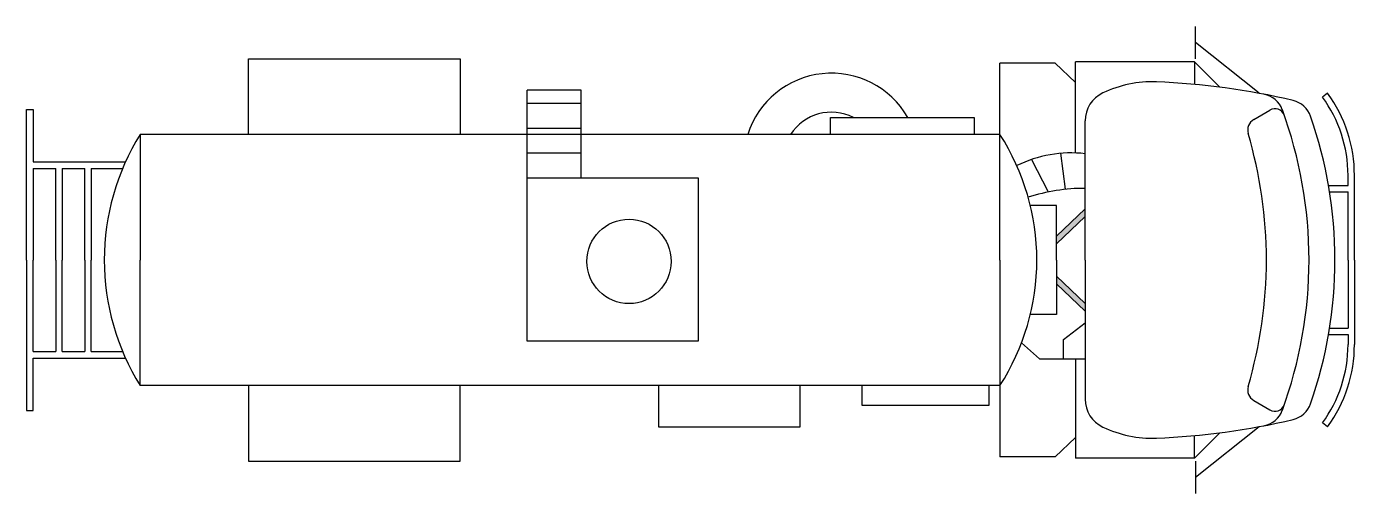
# Model space of a CAD drawing. Extents: x -293 to 0, y -51 to 51.
import ezdxf

# ---------------------------------------------------------------- set-up
doc = ezdxf.new("R2010")
doc.units = 0
doc.layers.add('LAYER01', color=7, linetype='CONTINUOUS')

msp = doc.modelspace()

# ---------------------------------------------------------------- linework, layer by layer
at = {"layer": 'LAYER01', "color": 7, "linetype": 'CONTINUOUS'}
for p, q in [((-244.01, 44.35), (-197.35, 44.35)), ((-244.01, 27.66), (-244.01, 44.35)), ((-197.35, 44.35), (-197.35, 27.66)), ((-66.02, 43.43), (-78.22, 43.43)), ((-78.22, 0), (-78.22, 43.43)), ((-61.52, 39.15), (-66.02, 43.43)), ((-35.29, 43.66), (-61.52, 43.66)), ((-61.52, 23.59), (-61.52, 43.66)), ((-35.29, 43.66), (-35.29, 38.72)), ((-29.68, 38.1), (-35.29, 43.66)), ((-182.51, -17.86), (-182.51, 37.45)), ((-170.64, 37.45), (-182.51, 37.45)), ((-170.64, 18.1), (-170.64, 37.45)), ((-5.91, 36.77), (-7.06, 35.93)), ((-292.99, 0), (-292.99, 33.19)), ((-292.99, 33.19), (-291.57, 33.19)), ((-291.57, 33.19), (-291.57, 21.61)), ((-182.51, 34.6), (-170.64, 34.6)), ((-22.21, 30.95), (-18.64, 33.06)), ((-115.61, 31.44), (-83.88, 31.44)), ((-115.61, 27.66), (-115.61, 31.44)), ((-83.88, 31.44), (-83.88, 27.66)), ((-59.42, 0), (-59.42, 30.66)), ((-78.22, 27.66), (-267.92, 27.66)), ((-267.92, 27.66), (-267.92, 0)), ((-182.51, 29.1), (-170.64, 29.1)), ((-182.51, 23.6), (-170.64, 23.6)), ((-63.73, 15.59), (-64.75, 23.52)), ((-291.57, 21.61), (-271.17, 21.61)), ((-71.22, 22.17), (-67.59, 15)), ((-291.57, 20.19), (-291.57, 0)), ((-291.57, 20.19), (-286.56, 20.19)), ((-286.56, 0), (-286.56, 20.19)), ((-285.14, 20.19), (-285.14, 0)), ((-285.14, 20.19), (-280.13, 20.19)), ((-280.13, 0), (-280.13, 20.19)), ((-278.71, 20.19), (-278.71, 0)), ((-278.71, 20.19), (-271.8, 20.19)), ((-182.51, 18.1), (-144.81, 18.1)), ((-144.81, 18.1), (-144.81, -17.86)), ((-1.42, 16.43), (-1.42, 18.65)), ((0, 0), (0, 18.65)), ((-5.71, 16.43), (-1.42, 16.43)), ((-5.47, 15), (-1.42, 15)), ((-1.42, 0), (-1.42, 15)), ((-65.73, 11.98), (-71.51, 11.98)), ((-65.73, 0), (-65.73, 11.98)), ((-65.73, 5.22), (-59.42, 11.28)), ((-65.73, 3.55), (-59.42, 9.6)), ((-292.99, 0), (-292.99, -33.19)), ((-291.57, -20.19), (-291.57, 0)), ((-286.56, 0), (-286.56, -20.19)), ((-285.14, -20.19), (-285.14, 0)), ((-280.13, 0), (-280.13, -20.19)), ((-278.71, -20.19), (-278.71, 0)), ((-267.92, -27.66), (-267.92, 0)), ((-78.22, 0), (-78.22, -43.43)), ((-65.73, 0), (-65.73, -11.98)), ((-59.42, 0), (-59.42, -30.66)), ((-1.42, 0), (-1.42, -15)), ((0, 0), (0, -18.65)), ((-65.73, -3.55), (-59.42, -9.6)), ((-65.73, -5.22), (-59.42, -11.28)), ((-65.73, -11.98), (-71.51, -11.98)), ((-64.19, -17.52), (-59.42, -13.85)), ((-64.19, -21.82), (-64.19, -17.52)), ((-5.71, -16.43), (-1.42, -16.43)), ((-5.47, -15), (-1.42, -15)), ((-1.42, -16.43), (-1.42, -18.65)), ((-291.57, -20.19), (-286.56, -20.19)), ((-285.14, -20.19), (-280.13, -20.19)), ((-278.71, -20.19), (-271.8, -20.19)), ((-144.81, -17.86), (-182.51, -17.86)), ((-73.46, -18.27), (-69.48, -21.82)), ((-291.57, -33.19), (-291.57, -21.61)), ((-291.57, -21.61), (-271.17, -21.61)), ((-69.48, -21.82), (-59.42, -21.82)), ((-61.52, -21.82), (-61.52, -43.66)), ((-78.22, -27.66), (-267.92, -27.66)), ((-244.01, -27.66), (-244.01, -44.35)), ((-197.35, -44.35), (-197.35, -27.66)), ((-153.58, -27.66), (-153.58, -36.78)), ((-122.31, -36.78), (-122.31, -27.66)), ((-108.64, -32.07), (-108.64, -27.66)), ((-80.68, -27.66), (-80.68, -32.07)), ((-80.68, -32.07), (-108.64, -32.07)), ((-22.21, -30.95), (-18.64, -33.06)), ((-292.99, -33.19), (-291.57, -33.19)), ((-153.58, -36.78), (-122.31, -36.78)), ((-5.91, -36.77), (-7.06, -35.93)), ((-61.52, -39.15), (-66.02, -43.43)), ((-29.68, -38.1), (-35.29, -43.66)), ((-35.29, -43.66), (-35.29, -38.72)), ((-66.02, -43.43), (-78.22, -43.43)), ((-35.29, -43.66), (-61.52, -43.66)), ((-244.01, -44.35), (-197.35, -44.35))]:
    msp.add_line(p, q, dxfattribs=at)
for points in [[(-35.09, 44.37), (-35.09, 51.46)], [(-21.05, 36.75), (-35.09, 47.92)], [(-21.05, -36.75), (-35.09, -47.92)], [(-35.09, -44.37), (-35.09, -51.46)]]:
    msp.add_lwpolyline(points, dxfattribs=at)
msp.add_circle((-160.06, -0.31), 9.3, dxfattribs=at)
for centre, radius, start, end in [((-115.39, 21.79), 19.4, 29.8385, 162.3866), ((-44.66, 13.84), 25.44, 87.8688, 115.1931), ((-49.53, -117.17), 156.54, 76.7012, 87.8688), ((-52.57, 30.66), 6.85, 115.1931, 180), ((-21, 31.22), 5.42, 20.178, 79.1157), ((-14.77, 29.9), 5.41, 19.208, 76.7012), ((-30.74, 18.65), 29.32, 0, 36.1238), ((-30.74, 18.65), 30.74, 0, 36.1238), ((-115.39, 21.79), 10.79, 63.3986, 147.0588), ((-17.54, 31.18), 2.18, 19.4252, 120.5883), ((-105.96, 0), 95.94, 0, 20.178), ((-20.84, 28.62), 2.71, 120.5883, 196.2304), ((-100.59, 0), 96.29, 0, 19.208), ((-223.72, 0), 52.14, 147.9615, 180), ((-121.17, 0), 51.09, 0, 32.7791), ((-120.95, -0.52), 101.56, 0.295, 16.2304), ((-62.54, -3.27), 26.88, 83.3269, 116.4304), ((-59.57, -24.32), 40.12, 89.7808, 108.0295), ((-121.17, 0), 51.09, 327.2209, 0), ((-120.95, 0.52), 101.56, 343.7696, 359.7051), ((-105.96, 0), 95.94, 339.822, 0), ((-100.59, 0), 96.29, 340.792, 0), ((-223.72, 0), 52.14, 180, 212.0385), ((-30.74, -18.65), 29.32, 323.8762, 0), ((-30.74, -18.65), 30.74, 323.8762, 0), ((-20.84, -28.62), 2.71, 163.7696, 239.4117), ((-52.57, -30.66), 6.85, 180, 244.8068), ((-17.54, -31.18), 2.18, 239.4117, 340.5748), ((-14.77, -29.9), 5.41, 283.2988, 340.792), ((-21, -31.22), 5.42, 280.8843, 339.822), ((-44.66, -13.84), 25.44, 244.8068, 272.1312), ((-49.53, 117.17), 156.54, 272.1312, 283.2988)]:
    msp.add_arc(centre, radius, start, end, dxfattribs=at)
for points in [[(-65.73, 5.22), (-65.73, 3.55), (-59.42, 11.28), (-59.42, 9.6)], [(-65.73, -5.22), (-65.73, -3.55), (-59.42, -11.28), (-59.42, -9.6)]]:
    msp.add_solid(points, dxfattribs=at)

doc.saveas('drawing.dxf')
